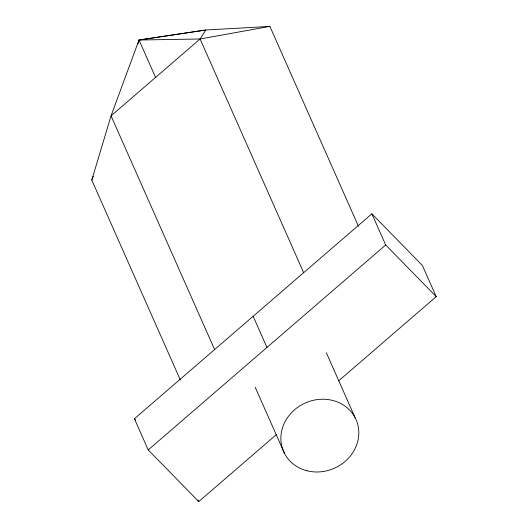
<?xml version="1.0" encoding="UTF-8"?>
<svg xmlns="http://www.w3.org/2000/svg" width="528" height="528" viewBox="0 0 528 528"><rect width="100%" height="100%" fill="white"/><g stroke="black" fill="none" stroke-linecap="round" stroke-linejoin="round"><path stroke-width="0.79" d="M137.953 43.976L139.003 40.016L205.821 29.997L269.881 26.4L358.413 226.182M180.312 379.889L91.786 180.107L111.045 115.837L139.003 40.016L205.821 29.997L200.092 38.986L111.045 115.837L214.612 349.543M91.786 180.107L93.284 176.306M276.454 434.537L198.752 501.6L148.229 449.915L134.422 418.75L371.884 213.807L422.407 265.492L436.214 296.65L338.62 380.886M148.229 449.915L385.691 244.966L371.884 213.807M155.569 77.411L139.003 40.016L200.092 38.986L269.881 26.4M385.691 244.966L436.214 296.65M134.422 418.75L135.571 419.925M200.092 38.986L303.659 272.686M326.317 352.711L355.047 417.549M253.15 316.279L266.963 347.437M255.229 387.321L284.632 453.664M198.092 500.115L198.752 501.6M306.761 470.712A39.587 35.726 -23.9 0 0 358.175 426.34A39.587 35.726 -23.9 0 0 294.578 409.761A39.587 35.726 -23.9 0 0 306.761 470.712"/></g></svg>
